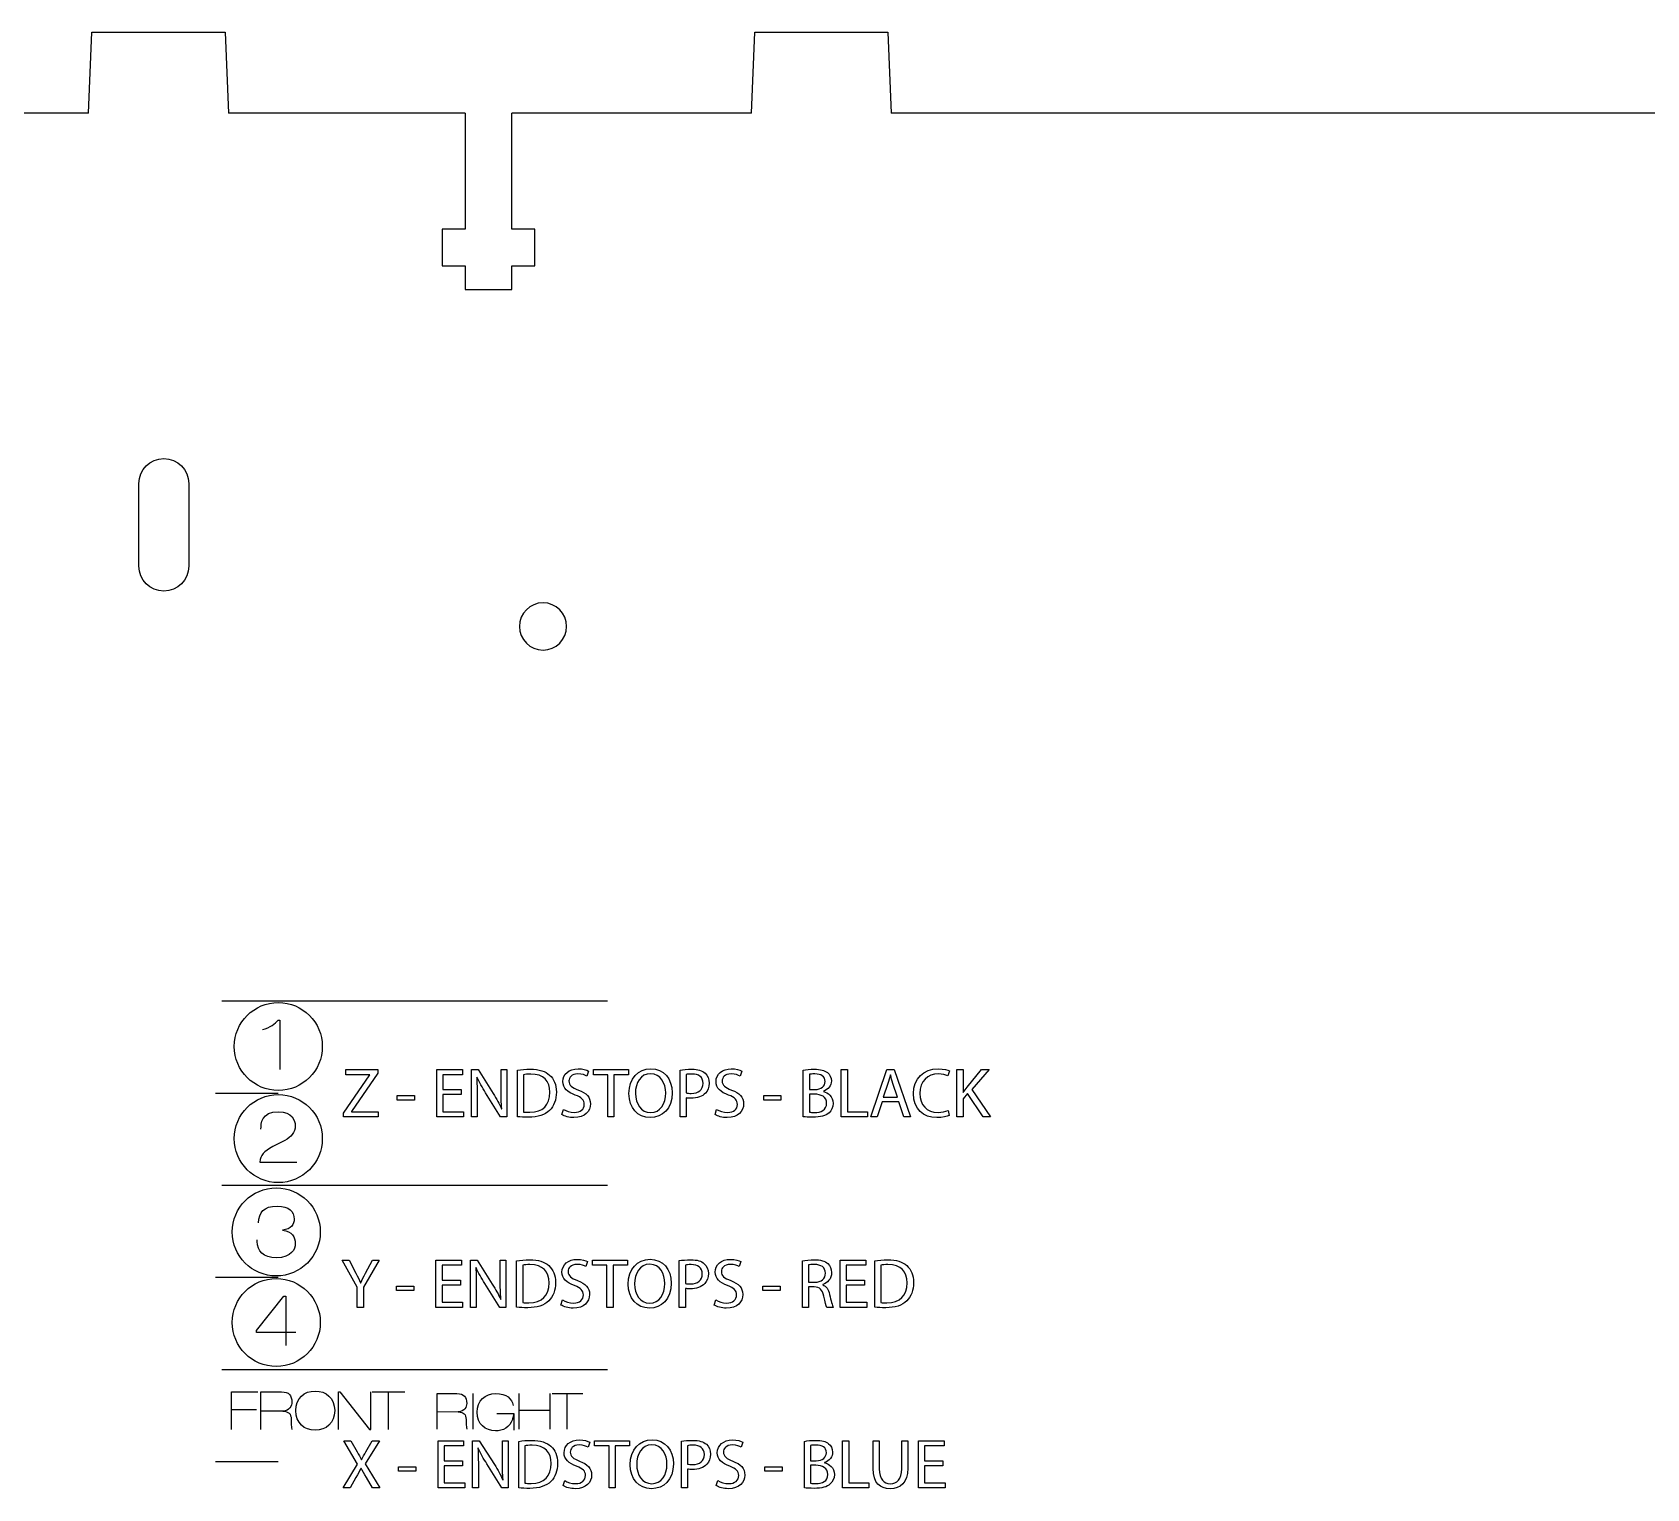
# Model space of a CAD drawing. Header units: millimetres. Extents: x 62 to 3900, y -2118 to 0.
# Drawn here: x 903.1 to 1000.5, y -1383 to -1295.1 of the extents above; entities that cross this region are included whole.
import ezdxf

# ---------------------------------------------------------------- set-up
doc = ezdxf.new("R2010")
doc.units = ezdxf.units.MM
doc.layers.add('CUTS', color=1, linetype='Continuous', lineweight=25, true_color=0xff0000)
doc.layers.add('TEXT', color=5, linetype='Continuous', true_color=0x0000ff)

msp = doc.modelspace()

# ---------------------------------------------------------------- linework, layer by layer
at = {"layer": 'CUTS', "color": 1, "lineweight": 25, "true_color": 0xff0000}
for p, q in [((906.456, -1300), (906.656, -1295.128)), ((906.656, -1295.128), (914.693, -1295.128)), ((914.693, -1295.128), (914.893, -1300)), ((946.456, -1300), (946.656, -1295.128)), ((946.656, -1295.128), (954.685, -1295.128)), ((954.685, -1295.128), (954.885, -1300)), ((929.195, -1300), (929.195, -1307.017)), ((931.996, -1307.017), (931.996, -1300)), ((929.195, -1307.017), (927.795, -1307.017)), ((927.795, -1307.017), (927.795, -1309.217)), ((933.396, -1307.017), (931.996, -1307.017)), ((933.396, -1309.217), (933.396, -1307.017)), ((927.795, -1309.217), (929.195, -1309.217)), ((929.195, -1309.217), (929.195, -1310.661)), ((931.996, -1310.661), (931.996, -1309.217)), ((931.996, -1309.217), (933.396, -1309.217)), ((929.195, -1310.661), (931.996, -1310.661))]:
    msp.add_line(p, q, dxfattribs=at)
at = {"layer": 'CUTS'}
for p, q in [((906.456, -1300), (847.545, -1300)), ((929.195, -1300), (914.893, -1300)), ((946.456, -1300), (931.996, -1300)), ((1013.527, -1300), (954.885, -1300))]:
    msp.add_line(p, q, dxfattribs=at)
at = {"layer": 'CUTS', "color": 1, "lineweight": 25, "true_color": 0xff0000}
for points in [[(909.501, -1327.357), (909.501, -1322.356)], [(912.501, -1322.356), (912.501, -1327.357), (912.501, -1327.357)]]:
    msp.add_lwpolyline(points, dxfattribs=at)
for points in [[(909.501, -1322.356), (909.501, -1321.528), (910.173, -1320.856), (911.001, -1320.856)], [(911.001, -1320.856), (911.83, -1320.856), (912.501, -1321.528), (912.501, -1322.356)], [(911.001, -1328.857), (910.173, -1328.857), (909.501, -1328.184), (909.501, -1327.357)], [(912.501, -1327.357), (912.501, -1328.185), (911.83, -1328.857), (911.001, -1328.857)], [(933.884, -1329.564), (933.097, -1329.564), (932.459, -1330.202), (932.459, -1330.989)], [(935.309, -1330.989), (935.309, -1330.202), (934.672, -1329.564), (933.884, -1329.564)], [(932.459, -1330.989), (932.459, -1331.776), (933.097, -1332.414), (933.884, -1332.414)], [(933.884, -1332.414), (934.672, -1332.414), (935.309, -1331.776), (935.309, -1330.989)]]:
    msp.add_open_spline(points, degree=3, dxfattribs=at)
at = {"layer": 'TEXT', "color": 5, "lineweight": 25, "true_color": 0x0000ff}
for points in [[(914.494, -1353.592), (937.777, -1353.592)], [(917.899, -1354.753), (918.009, -1354.753), (918.009, -1357.731)], [(921.845, -1360.37), (923.423, -1358.056), (923.423, -1358.043), (921.981, -1358.043), (921.981, -1357.734), (923.906, -1357.734), (923.906, -1357.958), (922.332, -1360.264), (922.332, -1360.277), (923.927, -1360.277), (923.927, -1360.586), (921.845, -1360.586), (921.845, -1360.37), (921.845, -1360.37)], [(928.948, -1359.249), (927.843, -1359.249), (927.843, -1360.277), (929.079, -1360.277), (929.079, -1360.586), (927.471, -1360.586), (927.471, -1357.734), (929.016, -1357.734), (929.016, -1358.043), (927.843, -1358.043), (927.843, -1358.945), (928.948, -1358.945), (928.948, -1359.249), (928.948, -1359.249)], [(929.558, -1360.586), (929.558, -1357.734), (929.964, -1357.734), (930.874, -1359.177)], [(931.352, -1358.928), (931.352, -1357.734), (931.699, -1357.734), (931.699, -1360.586), (931.327, -1360.586), (930.421, -1359.139)], [(932.343, -1360.578), (932.343, -1357.777), (932.343, -1357.777)], [(932.712, -1358.043), (932.712, -1360.299), (932.712, -1360.299)], [(936.627, -1357.827), (936.526, -1358.128)], [(937.792, -1358.047), (936.925, -1358.047), (936.925, -1357.734), (939.036, -1357.734), (939.036, -1358.047), (938.164, -1358.047), (938.164, -1360.586), (937.792, -1360.586), (937.792, -1358.047), (937.792, -1358.047)], [(942.525, -1359.443), (942.525, -1360.586), (942.157, -1360.586), (942.157, -1357.768), (942.157, -1357.768)], [(942.525, -1358.034), (942.525, -1359.143), (942.525, -1359.143)], [(945.873, -1357.827), (945.771, -1358.128)], [(949.59, -1360.578), (949.59, -1357.777), (949.59, -1357.777)], [(949.958, -1358.022), (949.958, -1358.944), (949.958, -1358.944)], [(951.88, -1357.734), (952.253, -1357.734), (952.253, -1360.277), (953.471, -1360.277), (953.471, -1360.586), (951.88, -1360.586), (951.88, -1357.734), (951.88, -1357.734)], [(954.344, -1359.689), (954.048, -1360.586), (953.667, -1360.586), (954.64, -1357.734), (955.08, -1357.734), (956.053, -1360.586), (955.66, -1360.586), (955.355, -1359.689), (954.344, -1359.689), (954.344, -1359.689)], [(954.852, -1358.06), (954.843, -1358.06)], [(958.407, -1357.815), (958.314, -1358.115)], [(958.865, -1357.734), (959.233, -1357.734), (959.233, -1359.109), (959.246, -1359.109)], [(959.47, -1358.805), (960.342, -1357.734), (960.798, -1357.734), (959.766, -1358.945), (960.879, -1360.586), (960.443, -1360.586), (959.508, -1359.186), (959.233, -1359.499), (959.233, -1360.586), (958.865, -1360.586), (958.865, -1357.734), (958.865, -1357.734)], [(929.892, -1358.187), (929.88, -1358.191)], [(949.958, -1358.944), (950.292, -1358.944)], [(950.8, -1359.05), (950.8, -1359.063)], [(954.699, -1358.576), (954.42, -1359.401), (955.283, -1359.401), (955.283, -1359.401)], [(955.283, -1359.401), (955, -1358.581)], [(914.118, -1359.151), (917.909, -1359.151)], [(925.084, -1359.308), (926.129, -1359.308), (926.129, -1359.579), (925.084, -1359.579), (925.084, -1359.308), (925.084, -1359.308)], [(929.905, -1359.368), (929.905, -1360.586), (929.558, -1360.586), (929.558, -1360.586)], [(947.199, -1359.308), (948.244, -1359.308), (948.244, -1359.579), (947.199, -1359.579), (947.199, -1359.308), (947.199, -1359.308)], [(950.263, -1359.219), (949.958, -1359.219), (949.958, -1360.307), (949.958, -1360.307)], [(931.382, -1360.104), (931.394, -1360.1)], [(935.02, -1360.447), (935.117, -1360.138), (935.117, -1360.138)], [(944.265, -1360.447), (944.362, -1360.138), (944.362, -1360.138)], [(958.327, -1360.201), (958.399, -1360.497), (958.399, -1360.497)], [(918.303, -1362.014), (917.575, -1362.386)], [(916.801, -1363.323), (919.018, -1363.323)], [(914.494, -1364.71), (937.777, -1364.71)], [(918.166, -1367.429), (918.166, -1367.437)], [(922.675, -1372.086), (922.675, -1370.876), (921.769, -1369.234), (922.192, -1369.234), (922.594, -1370.021)], [(923.174, -1370.021), (923.584, -1369.234), (923.999, -1369.234), (923.047, -1370.872), (923.047, -1372.086), (922.675, -1372.086), (922.675, -1372.086)], [(928.897, -1370.749), (927.793, -1370.749), (927.793, -1371.777), (929.028, -1371.777), (929.028, -1372.086), (927.42, -1372.086), (927.42, -1369.234), (928.965, -1369.234), (928.965, -1369.543), (927.793, -1369.543), (927.793, -1370.445), (928.897, -1370.445), (928.897, -1370.749), (928.897, -1370.749)], [(929.507, -1372.086), (929.507, -1369.234), (929.913, -1369.234), (930.823, -1370.677)], [(929.842, -1369.687), (929.829, -1369.691)], [(931.301, -1370.427), (931.301, -1369.234), (931.648, -1369.234), (931.648, -1372.086), (931.276, -1372.086), (930.371, -1370.639)], [(932.293, -1372.077), (932.293, -1369.276), (932.293, -1369.276)], [(932.661, -1369.543), (932.661, -1371.798), (932.661, -1371.798)], [(936.576, -1369.328), (936.474, -1369.628)], [(937.741, -1369.547), (936.873, -1369.547), (936.873, -1369.234), (938.984, -1369.234), (938.984, -1369.547), (938.113, -1369.547), (938.113, -1372.086), (937.741, -1372.086), (937.741, -1369.547), (937.741, -1369.547)], [(942.474, -1370.944), (942.474, -1372.086), (942.105, -1372.086), (942.105, -1369.268), (942.105, -1369.268)], [(942.474, -1369.535), (942.474, -1370.643), (942.474, -1370.643)], [(945.822, -1369.328), (945.72, -1369.628)], [(950.254, -1370.851), (949.907, -1370.851), (949.907, -1372.086), (949.539, -1372.086), (949.539, -1369.273), (949.539, -1369.273)], [(949.907, -1369.53), (949.907, -1370.571), (949.907, -1370.571)], [(953.289, -1370.749), (952.185, -1370.749), (952.185, -1371.777), (953.42, -1371.777), (953.42, -1372.086), (951.813, -1372.086), (951.813, -1369.234), (953.357, -1369.234), (953.357, -1369.543), (952.185, -1369.543), (952.185, -1370.445), (953.289, -1370.445), (953.289, -1370.749), (953.289, -1370.749)], [(953.9, -1372.077), (953.9, -1369.276), (953.9, -1369.276)], [(954.268, -1369.543), (954.268, -1371.798), (954.268, -1371.798)], [(914.118, -1370.27), (917.909, -1370.27)], [(922.878, -1370.609), (922.887, -1370.609)], [(949.907, -1370.571), (950.284, -1370.571)], [(950.762, -1370.715), (950.762, -1370.728)], [(918.36, -1373.602), (916.6, -1373.602), (916.6, -1373.488), (918.25, -1371.411), (918.36, -1371.411), (918.36, -1373.602)], [(925.033, -1370.808), (926.078, -1370.808), (926.078, -1371.079), (925.033, -1371.079), (925.033, -1370.808), (925.033, -1370.808)], [(929.854, -1370.867), (929.854, -1372.086), (929.507, -1372.086), (929.507, -1372.086)], [(931.331, -1371.603), (931.343, -1371.599)], [(934.968, -1371.947), (935.065, -1371.638), (935.065, -1371.638)], [(944.214, -1371.947), (944.311, -1371.638), (944.311, -1371.638)], [(947.147, -1370.808), (948.193, -1370.808), (948.193, -1371.079), (947.147, -1371.079), (947.147, -1370.808), (947.147, -1370.808)], [(951.397, -1372.086), (951.016, -1372.086)], [(918.969, -1373.602), (918.36, -1373.602), (918.36, -1374.389)], [(914.494, -1375.829), (937.777, -1375.829)], [(915.088, -1379.456), (915.088, -1377.186), (916.681, -1377.186)], [(916.848, -1379.456), (916.848, -1377.186), (918.097, -1377.186)], [(921.547, -1379.456), (921.547, -1377.186), (921.629, -1377.186), (923.418, -1379.456), (923.492, -1379.456), (923.492, -1377.186)], [(923.58, -1377.186), (925.539, -1377.186)], [(924.565, -1379.456), (924.565, -1377.186)], [(927.5, -1379.447), (927.5, -1377.292), (928.686, -1377.292)], [(929.64, -1377.292), (929.64, -1379.447)], [(932.441, -1379.447), (932.441, -1377.292)], [(934.288, -1377.292), (934.288, -1379.447)], [(934.436, -1377.292), (936.295, -1377.292)], [(935.335, -1379.447), (935.335, -1377.311)], [(915.088, -1378.242), (916.588, -1378.242)], [(918.183, -1378.346), (918.18, -1378.353), (916.848, -1378.357)], [(928.768, -1378.394), (928.764, -1378.4), (927.499, -1378.404)], [(931.097, -1378.484), (932.112, -1378.484), (932.112, -1379.495)], [(932.441, -1378.294), (934.288, -1378.294)], [(922.59, -1382.359), (922.247, -1382.986), (921.824, -1382.986), (922.696, -1381.543), (921.858, -1380.134), (922.286, -1380.134), (922.662, -1380.803)], [(923.195, -1380.803), (923.58, -1380.134), (924.008, -1380.134), (923.141, -1381.522), (924.029, -1382.986), (923.601, -1382.986), (923.601, -1382.986)], [(929.024, -1381.649), (927.92, -1381.649), (927.92, -1382.677), (929.155, -1382.677), (929.155, -1382.986), (927.548, -1382.986), (927.548, -1380.134), (929.092, -1380.134), (929.092, -1380.443), (927.92, -1380.443), (927.92, -1381.345), (929.024, -1381.345), (929.024, -1381.649), (929.024, -1381.649)], [(929.634, -1382.986), (929.634, -1380.134), (930.04, -1380.134), (930.95, -1381.577)], [(931.429, -1381.328), (931.429, -1380.134), (931.775, -1380.134), (931.775, -1382.986), (931.403, -1382.986), (930.498, -1381.539)], [(932.42, -1382.978), (932.42, -1380.177), (932.42, -1380.177)], [(932.788, -1380.443), (932.788, -1382.698), (932.788, -1382.698)], [(936.703, -1380.227), (936.602, -1380.528)], [(937.868, -1380.447), (937, -1380.447), (937, -1380.134), (939.112, -1380.134), (939.112, -1380.447), (938.24, -1380.447), (938.24, -1382.986), (937.868, -1382.986), (937.868, -1380.447), (937.868, -1380.447)], [(942.601, -1381.844), (942.601, -1382.986), (942.233, -1382.986), (942.233, -1380.168), (942.233, -1380.168)], [(942.601, -1380.435), (942.601, -1381.543), (942.601, -1381.543)], [(945.949, -1380.227), (945.847, -1380.528)], [(949.666, -1382.978), (949.666, -1380.177), (949.666, -1380.177)], [(950.035, -1380.422), (950.035, -1381.345), (950.035, -1381.345)], [(951.956, -1380.134), (952.329, -1380.134), (952.329, -1382.677), (953.547, -1382.677), (953.547, -1382.986), (951.956, -1382.986), (951.956, -1380.134), (951.956, -1380.134)], [(953.802, -1381.814), (953.802, -1380.134), (954.175, -1380.134), (954.175, -1380.134)], [(954.175, -1380.134), (954.175, -1381.827)], [(955.533, -1381.827), (955.533, -1380.134), (955.905, -1380.134), (955.905, -1381.801)], [(958.018, -1381.649), (956.914, -1381.649), (956.914, -1382.677), (958.149, -1382.677), (958.149, -1382.986), (956.541, -1382.986), (956.541, -1380.134), (958.086, -1380.134), (958.086, -1380.443), (956.914, -1380.443), (956.914, -1381.345), (958.018, -1381.345), (958.018, -1381.649), (958.018, -1381.649)], [(914.118, -1381.389), (917.909, -1381.389)], [(922.924, -1381.285), (922.937, -1381.285)], [(929.969, -1380.587), (929.956, -1380.591)], [(950.035, -1381.345), (950.369, -1381.345)], [(950.876, -1381.45), (950.876, -1381.463)], [(922.907, -1381.793), (922.899, -1381.793)], [(923.601, -1382.986), (923.233, -1382.356)], [(925.16, -1381.708), (926.205, -1381.708), (926.205, -1381.979), (925.16, -1381.979), (925.16, -1381.708), (925.16, -1381.708)], [(929.981, -1381.768), (929.981, -1382.986), (929.634, -1382.986), (929.634, -1382.986)], [(947.275, -1381.708), (948.32, -1381.708), (948.32, -1381.979), (947.275, -1381.979), (947.275, -1381.708), (947.275, -1381.708)], [(950.339, -1381.619), (950.035, -1381.619), (950.035, -1382.707), (950.035, -1382.707)], [(931.458, -1382.504), (931.471, -1382.5)], [(935.095, -1382.846), (935.192, -1382.537), (935.192, -1382.537)], [(944.341, -1382.846), (944.438, -1382.537), (944.438, -1382.537)]]:
    msp.add_lwpolyline(points, dxfattribs=at)
for points in [[(915.253, -1356.342), (915.253, -1354.875), (916.442, -1353.686), (917.909, -1353.686)], [(917.909, -1353.686), (919.376, -1353.686), (920.565, -1354.875), (920.565, -1356.342)], [(916.959, -1355.316), (917.417, -1355.201), (917.721, -1354.96), (917.899, -1354.753)], [(917.909, -1358.998), (916.442, -1358.998), (915.253, -1357.809), (915.253, -1356.342)], [(920.565, -1356.342), (920.565, -1357.809), (919.376, -1358.998), (917.909, -1358.998)], [(932.343, -1357.777), (932.568, -1357.739), (932.834, -1357.713), (933.126, -1357.713)], [(933.144, -1358.005), (932.953, -1358.005), (932.809, -1358.022), (932.712, -1358.043)], [(933.126, -1357.713), (933.655, -1357.713), (934.032, -1357.84), (934.281, -1358.069)], [(934.298, -1359.105), (934.303, -1358.433), (933.922, -1358.005), (933.144, -1358.005)], [(934.281, -1358.069), (934.539, -1358.301), (934.688, -1358.631), (934.688, -1359.092)], [(935.079, -1358.462), (935.079, -1358.018), (935.446, -1357.688), (936.001, -1357.688)], [(935.988, -1357.993), (935.599, -1357.993), (935.451, -1358.226), (935.451, -1358.42)], [(936.526, -1358.128), (936.437, -1358.073), (936.246, -1357.993), (935.988, -1357.993)], [(936.001, -1357.688), (936.289, -1357.688), (936.504, -1357.756), (936.627, -1357.827)], [(939.071, -1359.182), (939.071, -1358.276), (939.629, -1357.683), (940.391, -1357.683)], [(940.378, -1357.984), (939.764, -1357.984), (939.46, -1358.551), (939.46, -1359.173)], [(941.288, -1359.147), (941.288, -1358.576), (940.991, -1357.984), (940.378, -1357.984)], [(940.391, -1357.683), (941.173, -1357.683), (941.677, -1358.28), (941.677, -1359.13)], [(942.157, -1357.768), (942.334, -1357.738), (942.567, -1357.713), (942.863, -1357.713)], [(942.872, -1358.004), (942.711, -1358.004), (942.588, -1358.017), (942.525, -1358.034)], [(942.863, -1357.713), (943.227, -1357.713), (943.494, -1357.798), (943.663, -1357.95)], [(943.544, -1358.568), (943.544, -1358.187), (943.274, -1358.004), (942.872, -1358.004)], [(943.663, -1357.95), (943.815, -1358.085), (943.912, -1358.293), (943.912, -1358.546)], [(944.324, -1358.462), (944.324, -1358.018), (944.692, -1357.688), (945.247, -1357.688)], [(945.234, -1357.993), (944.844, -1357.993), (944.696, -1358.226), (944.696, -1358.42)], [(945.771, -1358.128), (945.682, -1358.073), (945.492, -1357.993), (945.234, -1357.993)], [(945.247, -1357.688), (945.534, -1357.688), (945.75, -1357.756), (945.873, -1357.827)], [(949.59, -1357.777), (949.751, -1357.739), (950.009, -1357.713), (950.263, -1357.713)], [(950.284, -1357.996), (950.115, -1357.996), (950.018, -1358.009), (949.958, -1358.022)], [(950.263, -1357.713), (950.631, -1357.713), (950.868, -1357.777), (951.041, -1357.92)], [(950.906, -1358.462), (950.906, -1358.132), (950.656, -1357.996), (950.284, -1357.996)], [(951.041, -1357.92), (951.19, -1358.031), (951.283, -1358.2), (951.283, -1358.424)], [(954.843, -1358.06), (954.801, -1358.225), (954.759, -1358.403), (954.699, -1358.576)], [(955, -1358.581), (954.936, -1358.394), (954.894, -1358.225), (954.852, -1358.06)], [(956.241, -1359.186), (956.241, -1358.288), (956.846, -1357.688), (957.73, -1357.688)], [(957.743, -1357.997), (957.075, -1357.997), (956.63, -1358.424), (956.63, -1359.173)], [(957.73, -1357.688), (958.081, -1357.688), (958.31, -1357.764), (958.407, -1357.815)], [(958.314, -1358.115), (958.179, -1358.047), (957.98, -1357.997), (957.743, -1357.997)], [(929.88, -1358.191), (929.9, -1358.551), (929.905, -1358.894), (929.905, -1359.368)], [(930.421, -1359.139), (930.223, -1358.822), (930.032, -1358.496), (929.892, -1358.187)], [(931.394, -1360.1), (931.36, -1359.719), (931.352, -1359.372), (931.352, -1358.928)], [(934.688, -1359.092), (934.688, -1359.558), (934.539, -1359.938), (934.277, -1360.201)], [(935.832, -1359.274), (935.366, -1359.105), (935.079, -1358.86), (935.079, -1358.462)], [(935.451, -1358.42), (935.451, -1358.687), (935.624, -1358.818), (936.018, -1358.97)], [(936.018, -1358.97), (936.5, -1359.156), (936.741, -1359.389), (936.741, -1359.808)], [(942.829, -1359.173), (943.274, -1359.173), (943.544, -1358.953), (943.544, -1358.568)], [(943.912, -1358.546), (943.912, -1358.804), (943.836, -1359.007), (943.692, -1359.156)], [(945.077, -1359.274), (944.612, -1359.105), (944.324, -1358.86), (944.324, -1358.462)], [(944.696, -1358.42), (944.696, -1358.687), (944.87, -1358.818), (945.263, -1358.97)], [(945.263, -1358.97), (945.746, -1359.156), (945.987, -1359.389), (945.987, -1359.808)], [(950.292, -1358.944), (950.678, -1358.944), (950.906, -1358.737), (950.906, -1358.462)], [(951.283, -1358.424), (951.283, -1358.703), (951.096, -1358.945), (950.8, -1359.05)], [(950.8, -1359.063), (951.071, -1359.127), (951.388, -1359.351), (951.388, -1359.774)], [(959.246, -1359.109), (959.322, -1359), (959.398, -1358.898), (959.47, -1358.805)], [(915.253, -1361.899), (915.253, -1360.432), (916.442, -1359.243), (917.909, -1359.243)], [(917.909, -1359.243), (919.376, -1359.243), (920.565, -1360.432), (920.565, -1361.899)], [(930.874, -1359.177), (931.082, -1359.511), (931.251, -1359.812), (931.382, -1360.104)], [(933.084, -1360.315), (933.875, -1360.315), (934.298, -1359.875), (934.298, -1359.105)], [(936.741, -1359.808), (936.741, -1360.248), (936.42, -1360.633), (935.747, -1360.633)], [(935.772, -1360.324), (936.149, -1360.324), (936.369, -1360.125), (936.369, -1359.837)], [(936.369, -1359.837), (936.369, -1359.575), (936.217, -1359.418), (935.832, -1359.274)], [(940.352, -1360.633), (939.595, -1360.633), (939.071, -1360.045), (939.071, -1359.182)], [(939.46, -1359.173), (939.46, -1359.786), (939.79, -1360.332), (940.374, -1360.332)], [(941.677, -1359.13), (941.677, -1360.108), (941.08, -1360.633), (940.352, -1360.633)], [(940.374, -1360.332), (940.958, -1360.332), (941.288, -1359.795), (941.288, -1359.147)], [(942.525, -1359.143), (942.605, -1359.165), (942.707, -1359.173), (942.829, -1359.173)], [(942.821, -1359.469), (942.711, -1359.469), (942.609, -1359.464), (942.525, -1359.443)], [(943.692, -1359.156), (943.494, -1359.363), (943.18, -1359.469), (942.821, -1359.469)], [(945.987, -1359.808), (945.987, -1360.248), (945.665, -1360.633), (944.993, -1360.633)], [(945.018, -1360.324), (945.394, -1360.324), (945.615, -1360.125), (945.615, -1359.837)], [(945.615, -1359.837), (945.615, -1359.575), (945.462, -1359.418), (945.077, -1359.274)], [(950.999, -1359.77), (950.999, -1359.384), (950.665, -1359.219), (950.263, -1359.219)], [(950.267, -1360.324), (950.648, -1360.324), (950.999, -1360.184), (950.999, -1359.77)], [(951.388, -1359.774), (951.388, -1360.019), (951.291, -1360.21), (951.143, -1360.345)], [(957.646, -1360.633), (956.842, -1360.633), (956.241, -1360.125), (956.241, -1359.186)], [(956.63, -1359.173), (956.63, -1359.875), (957.032, -1360.319), (957.722, -1360.319)], [(916.864, -1361.334), (916.864, -1361.012), (916.872, -1360.276), (917.922, -1360.276)], [(917.922, -1360.276), (918.759, -1360.276), (918.929, -1360.826), (918.929, -1361.114)], [(933.012, -1360.611), (932.746, -1360.611), (932.53, -1360.599), (932.343, -1360.578)], [(932.712, -1360.299), (932.805, -1360.311), (932.94, -1360.315), (933.084, -1360.315)], [(934.277, -1360.201), (934.006, -1360.468), (933.567, -1360.611), (933.012, -1360.611)], [(935.747, -1360.633), (935.472, -1360.633), (935.172, -1360.548), (935.02, -1360.447)], [(935.117, -1360.138), (935.281, -1360.243), (935.518, -1360.324), (935.772, -1360.324)], [(944.993, -1360.633), (944.717, -1360.633), (944.417, -1360.548), (944.265, -1360.447)], [(944.362, -1360.138), (944.527, -1360.243), (944.764, -1360.324), (945.018, -1360.324)], [(950.161, -1360.612), (949.907, -1360.612), (949.713, -1360.595), (949.59, -1360.578)], [(949.958, -1360.307), (950.035, -1360.319), (950.136, -1360.324), (950.267, -1360.324)], [(951.143, -1360.345), (950.949, -1360.527), (950.626, -1360.612), (950.161, -1360.612)], [(958.399, -1360.497), (958.268, -1360.565), (957.992, -1360.633), (957.646, -1360.633)], [(957.722, -1360.319), (957.95, -1360.319), (958.179, -1360.273), (958.327, -1360.201)], [(917.909, -1364.555), (916.442, -1364.555), (915.253, -1363.366), (915.253, -1361.899)], [(920.565, -1361.899), (920.565, -1363.366), (919.376, -1364.555), (917.909, -1364.555)], [(918.929, -1361.114), (918.929, -1361.549), (918.667, -1361.799), (918.303, -1362.014)], [(917.575, -1362.386), (917.033, -1362.703), (916.809, -1362.878), (916.801, -1363.323)], [(915.129, -1367.534), (915.129, -1366.067), (916.318, -1364.878), (917.785, -1364.878)], [(917.785, -1364.878), (919.251, -1364.878), (920.44, -1366.067), (920.44, -1367.534)], [(916.719, -1366.98), (916.748, -1366.362), (917.011, -1365.977), (917.848, -1365.977)], [(917.848, -1365.977), (918.559, -1365.977), (918.868, -1366.299), (918.868, -1366.76)], [(918.868, -1366.76), (918.868, -1367.052), (918.699, -1367.373), (918.166, -1367.429)], [(917.785, -1370.19), (916.318, -1370.19), (915.129, -1369.001), (915.129, -1367.534)], [(920.44, -1367.534), (920.44, -1369.001), (919.251, -1370.19), (917.785, -1370.19)], [(918.166, -1367.437), (918.741, -1367.501), (918.935, -1367.834), (918.935, -1368.232)], [(916.634, -1368.109), (916.634, -1368.084), (916.638, -1368.05), (916.638, -1368.016)], [(917.781, -1369.091), (917.002, -1369.091), (916.634, -1368.702), (916.634, -1368.109)], [(918.935, -1368.232), (918.935, -1368.562), (918.72, -1369.091), (917.781, -1369.091)], [(929.829, -1369.691), (929.85, -1370.051), (929.854, -1370.394), (929.854, -1370.867)], [(930.371, -1370.639), (930.172, -1370.322), (929.981, -1369.996), (929.842, -1369.687)], [(932.293, -1369.276), (932.517, -1369.238), (932.784, -1369.213), (933.076, -1369.213)], [(933.093, -1369.505), (932.902, -1369.505), (932.758, -1369.522), (932.661, -1369.543)], [(933.076, -1369.213), (933.605, -1369.213), (933.981, -1369.34), (934.231, -1369.568)], [(934.248, -1370.605), (934.252, -1369.933), (933.871, -1369.505), (933.093, -1369.505)], [(934.231, -1369.568), (934.489, -1369.801), (934.637, -1370.131), (934.637, -1370.592)], [(935.028, -1369.962), (935.028, -1369.518), (935.396, -1369.188), (935.95, -1369.188)], [(935.937, -1369.493), (935.548, -1369.493), (935.4, -1369.725), (935.4, -1369.92)], [(936.474, -1369.628), (936.386, -1369.573), (936.195, -1369.493), (935.937, -1369.493)], [(935.95, -1369.188), (936.237, -1369.188), (936.454, -1369.256), (936.576, -1369.328)], [(939.02, -1370.681), (939.02, -1369.776), (939.578, -1369.183), (940.34, -1369.183)], [(940.327, -1369.484), (939.714, -1369.484), (939.409, -1370.051), (939.409, -1370.673)], [(941.237, -1370.647), (941.237, -1370.076), (940.941, -1369.484), (940.327, -1369.484)], [(940.34, -1369.183), (941.123, -1369.184), (941.626, -1369.781), (941.626, -1370.63)], [(942.105, -1369.268), (942.283, -1369.239), (942.516, -1369.213), (942.812, -1369.213)], [(942.821, -1369.505), (942.66, -1369.505), (942.537, -1369.518), (942.474, -1369.535)], [(942.812, -1369.213), (943.176, -1369.213), (943.443, -1369.298), (943.612, -1369.45)], [(943.494, -1370.068), (943.494, -1369.687), (943.223, -1369.505), (942.821, -1369.505)], [(943.612, -1369.45), (943.764, -1369.586), (943.862, -1369.793), (943.862, -1370.046)], [(944.273, -1369.962), (944.273, -1369.518), (944.641, -1369.188), (945.195, -1369.188)], [(945.183, -1369.493), (944.793, -1369.493), (944.645, -1369.725), (944.645, -1369.92)], [(945.72, -1369.628), (945.631, -1369.573), (945.441, -1369.493), (945.183, -1369.493)], [(945.195, -1369.188), (945.483, -1369.188), (945.699, -1369.256), (945.822, -1369.328)], [(949.539, -1369.273), (949.725, -1369.239), (949.996, -1369.213), (950.246, -1369.213)], [(950.271, -1369.501), (950.093, -1369.501), (949.971, -1369.513), (949.907, -1369.53)], [(950.246, -1369.213), (950.639, -1369.213), (950.897, -1369.289), (951.071, -1369.446)], [(950.927, -1370.03), (950.927, -1369.662), (950.66, -1369.501), (950.271, -1369.501)], [(951.071, -1369.446), (951.21, -1369.572), (951.295, -1369.767), (951.295, -1369.992)], [(953.9, -1369.276), (954.124, -1369.238), (954.39, -1369.213), (954.682, -1369.213)], [(954.699, -1369.505), (954.509, -1369.505), (954.365, -1369.522), (954.268, -1369.543)], [(954.682, -1369.213), (955.212, -1369.213), (955.588, -1369.34), (955.837, -1369.568)], [(955.854, -1370.605), (955.859, -1369.933), (955.478, -1369.505), (954.699, -1369.505)], [(955.837, -1369.568), (956.096, -1369.801), (956.243, -1370.131), (956.243, -1370.592)], [(915.129, -1373), (915.129, -1371.533), (916.318, -1370.344), (917.784, -1370.344)], [(917.784, -1370.344), (919.251, -1370.344), (920.44, -1371.533), (920.44, -1373)], [(922.594, -1370.021), (922.7, -1370.237), (922.789, -1370.411), (922.878, -1370.609)], [(922.887, -1370.609), (922.963, -1370.423), (923.064, -1370.237), (923.174, -1370.021)], [(930.823, -1370.677), (931.031, -1371.011), (931.2, -1371.312), (931.331, -1371.603)], [(931.343, -1371.599), (931.31, -1371.218), (931.301, -1370.872), (931.301, -1370.427)], [(933.033, -1371.815), (933.825, -1371.815), (934.248, -1371.375), (934.248, -1370.605)], [(934.637, -1370.592), (934.637, -1371.058), (934.489, -1371.438), (934.227, -1371.701)], [(935.781, -1370.775), (935.315, -1370.605), (935.028, -1370.36), (935.028, -1369.962)], [(935.4, -1369.92), (935.4, -1370.187), (935.573, -1370.317), (935.967, -1370.47)], [(936.318, -1371.337), (936.318, -1371.075), (936.165, -1370.918), (935.781, -1370.775)], [(935.967, -1370.47), (936.449, -1370.656), (936.69, -1370.889), (936.69, -1371.308)], [(940.302, -1372.132), (939.545, -1372.132), (939.02, -1371.544), (939.02, -1370.681)], [(939.409, -1370.673), (939.409, -1371.287), (939.739, -1371.832), (940.323, -1371.832)], [(941.626, -1370.63), (941.626, -1371.608), (941.03, -1372.132), (940.302, -1372.132)], [(940.323, -1371.832), (940.907, -1371.832), (941.237, -1371.295), (941.237, -1370.647)], [(942.474, -1370.643), (942.554, -1370.665), (942.656, -1370.673), (942.779, -1370.673)], [(943.641, -1370.656), (943.443, -1370.864), (943.13, -1370.969), (942.77, -1370.969)], [(942.779, -1370.673), (943.223, -1370.673), (943.494, -1370.453), (943.494, -1370.068)], [(943.862, -1370.046), (943.862, -1370.305), (943.785, -1370.508), (943.641, -1370.656)], [(945.026, -1370.775), (944.561, -1370.605), (944.273, -1370.36), (944.273, -1369.962)], [(944.645, -1369.92), (944.645, -1370.187), (944.819, -1370.317), (945.212, -1370.47)], [(945.564, -1371.337), (945.564, -1371.075), (945.411, -1370.918), (945.026, -1370.775)], [(945.212, -1370.47), (945.695, -1370.656), (945.936, -1370.889), (945.936, -1371.308)], [(950.284, -1370.571), (950.677, -1370.571), (950.927, -1370.355), (950.927, -1370.03)], [(951.295, -1369.992), (951.295, -1370.364), (951.058, -1370.614), (950.762, -1370.715)], [(950.762, -1370.728), (950.978, -1370.804), (951.109, -1371.007), (951.176, -1371.303)], [(954.64, -1371.815), (955.431, -1371.815), (955.854, -1371.375), (955.854, -1370.605)], [(956.243, -1370.592), (956.243, -1371.058), (956.096, -1371.438), (955.833, -1371.701)], [(934.227, -1371.701), (933.956, -1371.967), (933.516, -1372.111), (932.961, -1372.111)], [(935.065, -1371.638), (935.231, -1371.743), (935.468, -1371.824), (935.722, -1371.824)], [(936.69, -1371.308), (936.69, -1371.748), (936.369, -1372.133), (935.696, -1372.133)], [(935.722, -1371.824), (936.098, -1371.824), (936.318, -1371.625), (936.318, -1371.337)], [(942.77, -1370.969), (942.66, -1370.969), (942.558, -1370.965), (942.474, -1370.944)], [(944.311, -1371.638), (944.476, -1371.743), (944.713, -1371.824), (944.967, -1371.824)], [(945.936, -1371.308), (945.936, -1371.748), (945.615, -1372.133), (944.941, -1372.133)], [(944.967, -1371.824), (945.344, -1371.824), (945.564, -1371.625), (945.564, -1371.337)], [(950.83, -1371.405), (950.745, -1371.012), (950.588, -1370.864), (950.254, -1370.851)], [(951.016, -1372.086), (950.969, -1372.001), (950.906, -1371.76), (950.83, -1371.405)], [(951.176, -1371.303), (951.27, -1371.701), (951.337, -1371.976), (951.397, -1372.086)], [(955.833, -1371.701), (955.563, -1371.967), (955.123, -1372.111), (954.568, -1372.111)], [(932.961, -1372.111), (932.695, -1372.111), (932.479, -1372.099), (932.293, -1372.077)], [(932.661, -1371.798), (932.754, -1371.811), (932.89, -1371.815), (933.033, -1371.815)], [(935.696, -1372.133), (935.421, -1372.133), (935.12, -1372.048), (934.968, -1371.947)], [(944.941, -1372.133), (944.667, -1372.133), (944.366, -1372.048), (944.214, -1371.947)], [(954.568, -1372.111), (954.301, -1372.111), (954.086, -1372.099), (953.9, -1372.077)], [(954.268, -1371.798), (954.361, -1371.811), (954.496, -1371.815), (954.64, -1371.815)], [(917.784, -1375.656), (916.318, -1375.656), (915.129, -1374.467), (915.129, -1373)], [(920.44, -1373), (920.44, -1374.467), (919.251, -1375.656), (917.784, -1375.656)], [(918.097, -1377.186), (918.552, -1377.186), (918.724, -1377.402), (918.724, -1377.806)], [(918.958, -1378.321), (918.958, -1377.571), (919.486, -1377.135), (920.134, -1377.135)], [(920.134, -1377.135), (920.783, -1377.135), (921.311, -1377.571), (921.311, -1378.321)], [(928.686, -1377.292), (929.117, -1377.292), (929.281, -1377.498), (929.281, -1377.88)], [(929.903, -1378.418), (929.903, -1377.705), (930.404, -1377.292), (931.019, -1377.292)], [(931.019, -1377.292), (931.692, -1377.292), (932.002, -1377.591), (932.08, -1378.007)], [(918.18, -1378.353), (918.529, -1378.356), (918.682, -1378.518), (918.682, -1378.83)], [(918.724, -1377.806), (918.724, -1378.022), (918.577, -1378.324), (918.183, -1378.346)], [(920.134, -1379.507), (919.486, -1379.507), (918.958, -1379.071), (918.958, -1378.321)], [(921.311, -1378.321), (921.311, -1379.071), (920.783, -1379.507), (920.134, -1379.507)], [(928.764, -1378.4), (929.096, -1378.403), (929.241, -1378.556), (929.241, -1378.853)], [(929.281, -1377.88), (929.281, -1378.086), (929.142, -1378.372), (928.768, -1378.394)], [(931.019, -1379.543), (930.404, -1379.543), (929.903, -1379.129), (929.903, -1378.418)], [(932.112, -1378.484), (932.08, -1378.735), (932.037, -1378.845), (932.037, -1378.845)], [(918.682, -1378.83), (918.682, -1378.913), (918.688, -1379.364), (918.733, -1379.456)], [(929.241, -1378.853), (929.241, -1378.931), (929.247, -1379.359), (929.289, -1379.447)], [(932.037, -1378.845), (931.888, -1379.34), (931.469, -1379.543), (931.019, -1379.543)], [(932.42, -1380.177), (932.644, -1380.139), (932.911, -1380.113), (933.203, -1380.113)], [(933.22, -1380.405), (933.03, -1380.405), (932.886, -1380.422), (932.788, -1380.443)], [(933.203, -1380.113), (933.732, -1380.113), (934.108, -1380.24), (934.358, -1380.469)], [(934.375, -1381.505), (934.379, -1380.832), (933.998, -1380.405), (933.22, -1380.405)], [(934.358, -1380.469), (934.616, -1380.701), (934.764, -1381.031), (934.764, -1381.493)], [(935.155, -1380.862), (935.155, -1380.417), (935.523, -1380.087), (936.077, -1380.087)], [(936.064, -1380.392), (935.675, -1380.392), (935.527, -1380.625), (935.527, -1380.819)], [(936.602, -1380.528), (936.513, -1380.472), (936.322, -1380.392), (936.064, -1380.392)], [(936.077, -1380.087), (936.364, -1380.087), (936.581, -1380.155), (936.703, -1380.227)], [(939.147, -1381.582), (939.147, -1380.676), (939.705, -1380.084), (940.467, -1380.084)], [(940.454, -1380.384), (939.841, -1380.384), (939.536, -1380.951), (939.536, -1381.573)], [(941.364, -1381.547), (941.364, -1380.976), (941.068, -1380.384), (940.454, -1380.384)], [(940.467, -1380.084), (941.25, -1380.084), (941.753, -1380.68), (941.753, -1381.53)], [(942.233, -1380.168), (942.411, -1380.139), (942.643, -1380.113), (942.939, -1380.113)], [(942.948, -1380.405), (942.787, -1380.405), (942.664, -1380.418), (942.601, -1380.435)], [(942.939, -1380.113), (943.304, -1380.113), (943.57, -1380.198), (943.739, -1380.35)], [(943.621, -1380.968), (943.621, -1380.587), (943.35, -1380.405), (942.948, -1380.405)], [(943.739, -1380.35), (943.892, -1380.486), (943.989, -1380.693), (943.989, -1380.947)], [(944.4, -1380.862), (944.4, -1380.417), (944.768, -1380.087), (945.322, -1380.087)], [(945.309, -1380.392), (944.92, -1380.392), (944.772, -1380.625), (944.772, -1380.819)], [(945.847, -1380.528), (945.758, -1380.472), (945.568, -1380.392), (945.309, -1380.392)], [(945.322, -1380.087), (945.61, -1380.087), (945.826, -1380.155), (945.949, -1380.227)], [(949.666, -1380.177), (949.827, -1380.139), (950.085, -1380.113), (950.339, -1380.113)], [(950.36, -1380.397), (950.191, -1380.397), (950.094, -1380.409), (950.035, -1380.422)], [(950.339, -1380.113), (950.707, -1380.113), (950.944, -1380.177), (951.118, -1380.32)], [(950.982, -1380.862), (950.982, -1380.532), (950.732, -1380.397), (950.36, -1380.397)], [(951.118, -1380.32), (951.266, -1380.431), (951.359, -1380.599), (951.359, -1380.824)], [(922.662, -1380.803), (922.768, -1380.989), (922.848, -1381.133), (922.924, -1381.285)], [(922.937, -1381.285), (923.017, -1381.116), (923.089, -1380.984), (923.195, -1380.803)], [(929.956, -1380.591), (929.977, -1380.951), (929.981, -1381.294), (929.981, -1381.768)], [(930.498, -1381.539), (930.299, -1381.222), (930.108, -1380.896), (929.969, -1380.587)], [(931.471, -1382.5), (931.437, -1382.119), (931.429, -1381.772), (931.429, -1381.328)], [(933.161, -1382.715), (933.952, -1382.715), (934.375, -1382.275), (934.375, -1381.505)], [(934.764, -1381.493), (934.764, -1381.958), (934.616, -1382.339), (934.354, -1382.601)], [(935.908, -1381.674), (935.443, -1381.505), (935.155, -1381.259), (935.155, -1380.862)], [(935.527, -1380.819), (935.527, -1381.086), (935.7, -1381.217), (936.094, -1381.37)], [(936.094, -1381.37), (936.576, -1381.556), (936.817, -1381.788), (936.817, -1382.207)], [(942.906, -1381.573), (943.35, -1381.573), (943.621, -1381.353), (943.621, -1380.968)], [(943.989, -1380.947), (943.989, -1381.205), (943.912, -1381.408), (943.768, -1381.556)], [(945.153, -1381.674), (944.688, -1381.505), (944.4, -1381.259), (944.4, -1380.862)], [(944.772, -1380.819), (944.772, -1381.086), (944.946, -1381.217), (945.339, -1381.37)], [(945.339, -1381.37), (945.821, -1381.556), (946.063, -1381.788), (946.063, -1382.207)], [(950.369, -1381.345), (950.754, -1381.345), (950.982, -1381.137), (950.982, -1380.862)], [(951.359, -1380.824), (951.359, -1381.103), (951.172, -1381.345), (950.876, -1381.45)], [(950.876, -1381.463), (951.147, -1381.526), (951.464, -1381.751), (951.464, -1382.174)], [(922.899, -1381.793), (922.818, -1381.958), (922.734, -1382.11), (922.59, -1382.359)], [(923.233, -1382.356), (923.085, -1382.114), (922.996, -1381.958), (922.907, -1381.793)], [(930.95, -1381.577), (931.158, -1381.911), (931.327, -1382.212), (931.458, -1382.504)], [(936.817, -1382.207), (936.817, -1382.647), (936.496, -1383.032), (935.823, -1383.032)], [(935.849, -1382.724), (936.225, -1382.724), (936.445, -1382.524), (936.445, -1382.237)], [(936.445, -1382.237), (936.445, -1381.975), (936.293, -1381.818), (935.908, -1381.674)], [(940.429, -1383.033), (939.672, -1383.033), (939.147, -1382.445), (939.147, -1381.582)], [(939.536, -1381.573), (939.536, -1382.187), (939.866, -1382.732), (940.45, -1382.732)], [(941.753, -1381.53), (941.753, -1382.508), (941.157, -1383.033), (940.429, -1383.033)], [(940.45, -1382.732), (941.034, -1382.732), (941.364, -1382.195), (941.364, -1381.547)], [(942.601, -1381.543), (942.681, -1381.565), (942.783, -1381.573), (942.906, -1381.573)], [(942.897, -1381.869), (942.787, -1381.869), (942.685, -1381.865), (942.601, -1381.844)], [(943.768, -1381.556), (943.57, -1381.763), (943.257, -1381.869), (942.897, -1381.869)], [(946.063, -1382.207), (946.063, -1382.647), (945.741, -1383.032), (945.068, -1383.032)], [(945.094, -1382.724), (945.471, -1382.724), (945.691, -1382.524), (945.691, -1382.237)], [(945.691, -1382.237), (945.691, -1381.975), (945.538, -1381.818), (945.153, -1381.674)], [(951.075, -1382.169), (951.075, -1381.784), (950.741, -1381.619), (950.339, -1381.619)], [(950.343, -1382.724), (950.724, -1382.724), (951.075, -1382.584), (951.075, -1382.169)], [(951.464, -1382.174), (951.464, -1382.419), (951.367, -1382.61), (951.219, -1382.745)], [(954.826, -1383.033), (954.242, -1383.033), (953.802, -1382.702), (953.802, -1381.814)], [(954.175, -1381.827), (954.175, -1382.461), (954.458, -1382.732), (954.839, -1382.732)], [(955.905, -1381.801), (955.905, -1382.677), (955.444, -1383.033), (954.826, -1383.033)], [(954.839, -1382.732), (955.258, -1382.732), (955.533, -1382.453), (955.533, -1381.827)], [(933.089, -1383.012), (932.822, -1383.012), (932.607, -1382.999), (932.42, -1382.978)], [(932.788, -1382.698), (932.881, -1382.711), (933.017, -1382.715), (933.161, -1382.715)], [(934.354, -1382.601), (934.083, -1382.868), (933.643, -1383.012), (933.089, -1383.012)], [(935.823, -1383.032), (935.548, -1383.032), (935.248, -1382.948), (935.095, -1382.846)], [(935.192, -1382.537), (935.358, -1382.643), (935.595, -1382.724), (935.849, -1382.724)], [(945.068, -1383.032), (944.793, -1383.032), (944.493, -1382.948), (944.341, -1382.846)], [(944.438, -1382.537), (944.603, -1382.643), (944.84, -1382.724), (945.094, -1382.724)], [(950.237, -1383.011), (949.983, -1383.011), (949.789, -1382.995), (949.666, -1382.978)], [(950.035, -1382.707), (950.111, -1382.719), (950.212, -1382.724), (950.343, -1382.724)], [(951.219, -1382.745), (951.024, -1382.927), (950.703, -1383.011), (950.237, -1383.011)]]:
    msp.add_open_spline(points, degree=3, dxfattribs=at)

doc.saveas('drawing.dxf')
